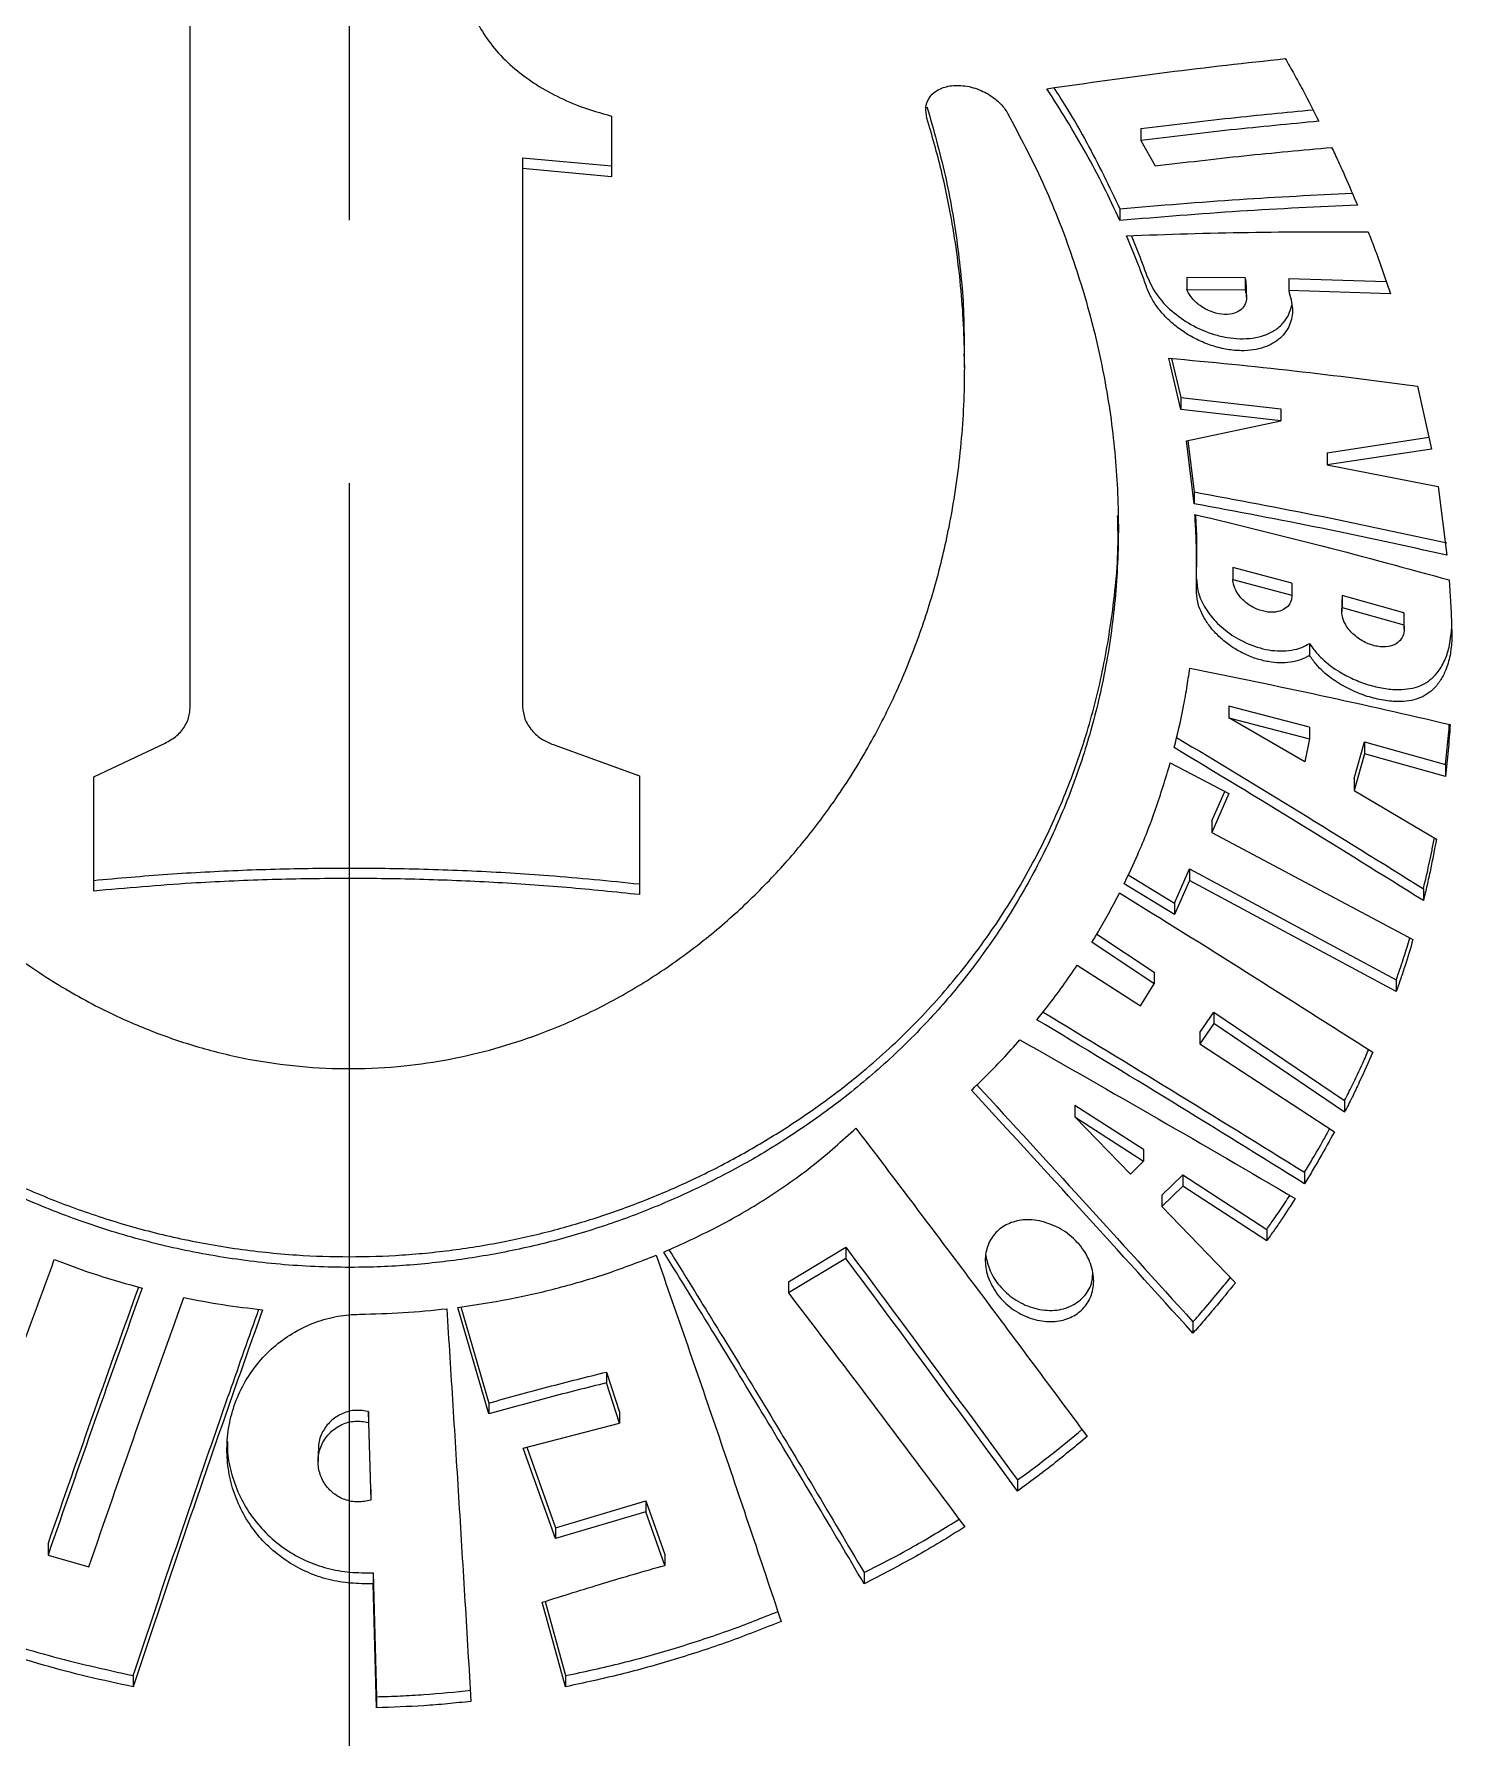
# Model space of a CAD drawing. Header units: millimetres. Extents: x 8 to 862, y 8 to 585.
# Drawn here: x 114.31 to 128.01, y 341.93 to 358.39 of the extents above; entities that cross this region are included whole.
import ezdxf

# ---------------------------------------------------------------- set-up
doc = ezdxf.new("R2010")
doc.units = ezdxf.units.MM
doc.linetypes.add('CENTERX2', pattern=[20.32, 12.7, -2.54, 2.54, -2.54])
doc.layers.add('CENTERLINE', color=4, linetype='CENTERX2')
doc.layers.add('OUTLINE', color=7, linetype='Continuous', lineweight=25)

msp = doc.modelspace()

# ---------------------------------------------------------------- linework, layer by layer
at = {"layer": 'CENTERLINE'}
msp.add_line((117.35918, 158.46862), (117.35918, 432.05254), dxfattribs=at)
at = {"layer": 'OUTLINE'}
for p, q in [((119.89132, 357.59342), (119.89132, 357.00713)), ((125.00394, 357.47272), (125.00394, 357.3587)), ((125.00394, 357.3587), (125.13972, 357.11244)), ((119.03197, 357.19097), (119.89132, 357.11251)), ((119.03197, 357.19097), (119.03197, 357.08695)), ((119.89132, 357.00713), (119.03197, 357.08695)), ((124.79914, 356.69896), (124.79914, 356.5853)), ((126.01004, 356.03129), (125.44616, 356.03435)), ((125.44616, 356.03435), (125.44616, 355.91971)), ((126.01004, 356.03129), (126.01004, 355.91565)), ((126.43067, 356.02493), (127.37358, 355.99706)), ((126.43067, 356.02493), (126.43067, 355.90849)), ((125.44616, 355.91971), (126.01004, 355.91565)), ((126.02368, 355.84297), (126.02368, 355.95926)), ((127.41518, 355.87738), (126.43067, 355.90849)), ((123.30131, 355.16435), (123.30131, 355.27583)), ((125.38847, 354.75954), (125.27277, 355.25598)), ((125.30002, 355.25321), (125.38847, 354.87374)), ((125.38847, 354.87374), (126.3535, 354.76566)), ((125.38847, 354.87374), (125.38847, 354.75954)), ((127.67527, 354.98464), (127.80994, 354.37667)), ((126.3535, 354.64981), (125.38847, 354.75954)), ((126.3535, 354.76566), (126.3535, 354.64981)), ((125.44304, 354.45781), (126.3535, 354.64981)), ((125.51693, 353.84948), (125.44304, 354.45781)), ((125.45656, 354.46066), (125.51693, 353.9635)), ((126.80286, 354.34034), (127.78454, 354.49134)), ((127.80994, 354.37667), (126.80286, 354.22387)), ((126.80286, 354.34034), (126.80286, 354.22387)), ((126.80286, 354.22387), (127.87357, 354.01649)), ((125.51693, 353.9635), (125.51693, 353.84948)), ((127.87357, 354.01649), (127.95918, 353.35249)), ((125.54198, 353.23833), (125.54198, 353.35182)), ((126.46256, 353.08175), (125.89215, 353.23301)), ((125.89215, 353.23301), (125.89215, 353.11876)), ((125.89215, 353.11876), (126.46256, 352.96665)), ((126.46256, 353.08175), (126.46256, 352.96665)), ((126.94264, 352.924), (126.94264, 352.80833)), ((126.94656, 352.9628), (126.94592, 352.92397)), ((127.54337, 352.79457), (126.94656, 352.9628)), ((126.94656, 352.9628), (126.94656, 352.84693)), ((126.94656, 352.84693), (127.54337, 352.67773)), ((127.54337, 352.79457), (127.54337, 352.67773)), ((127.54728, 352.6388), (127.54728, 352.75521)), ((126.63154, 352.49899), (126.63154, 352.38399)), ((126.63154, 351.69165), (125.85366, 351.89357)), ((125.85366, 351.89357), (125.85366, 351.78022)), ((126.58713, 351.35702), (125.85366, 351.78022)), ((125.85366, 351.78022), (126.63154, 351.57724)), ((126.63154, 351.57724), (126.58713, 351.35702)), ((126.63154, 351.69165), (126.63154, 351.57724)), ((114.88956, 351.2123), (115.5791, 351.53647)), ((119.32745, 351.52181), (120.15969, 351.21976)), ((127.06394, 351.19329), (127.16418, 351.54846)), ((127.16418, 351.43329), (127.06394, 351.07858)), ((127.16418, 351.54846), (127.94601, 351.331)), ((127.16418, 351.54846), (127.16418, 351.43329)), ((127.94601, 351.21468), (127.16418, 351.43329)), ((125.2866, 351.3451), (125.85366, 351.04874)), ((127.94601, 351.331), (127.94601, 351.21468)), ((114.88956, 350.10786), (114.88956, 351.2123)), ((120.15969, 351.21976), (120.15969, 350.073)), ((127.06394, 351.19329), (127.06394, 351.07858)), ((127.06394, 351.07858), (127.85763, 350.60966)), ((125.68979, 350.78621), (125.81355, 351.0697)), ((125.85366, 351.04874), (125.68979, 350.67383)), ((125.68979, 350.78621), (125.68979, 350.67383)), ((125.68979, 350.67383), (127.63095, 349.63894)), ((124.8819, 350.26424), (125.32841, 349.99105)), ((125.32841, 349.99105), (125.47346, 350.32113)), ((125.47346, 350.32113), (127.4702, 349.25071)), ((125.47346, 350.32113), (125.47346, 350.20934)), ((125.32841, 349.87965), (124.84188, 350.17773)), ((125.47346, 350.20934), (125.32841, 349.87965)), ((127.4702, 349.13705), (125.47346, 350.20934)), ((127.73165, 350.13014), (127.73165, 350.01529)), ((125.32841, 349.99105), (125.32841, 349.87965)), ((125.13266, 349.21263), (124.53059, 349.61285)), ((124.57796, 349.69171), (125.13266, 349.32339)), ((124.38845, 349.39112), (124.99946, 349.00021)), ((125.13266, 349.32339), (125.13266, 349.21263)), ((124.99946, 349.00021), (125.13266, 349.21263)), ((127.4702, 349.25071), (127.4702, 349.13705)), ((125.57106, 348.74245), (125.70769, 348.93852)), ((125.70769, 348.93852), (126.97129, 348.08343)), ((125.70769, 348.93852), (125.70769, 348.82735)), ((125.70769, 348.82735), (125.57106, 348.63156)), ((126.97129, 347.97139), (125.70769, 348.82735)), ((125.57106, 348.74245), (125.57106, 348.63156)), ((125.57106, 348.63156), (126.87257, 347.78247)), ((125.02941, 347.60943), (124.36652, 348.03464)), ((124.36652, 348.03464), (124.36652, 347.92531)), ((126.97129, 348.08343), (126.97129, 347.97139)), ((124.90287, 347.37336), (124.36652, 347.92531)), ((124.36652, 347.92531), (125.02941, 347.49971)), ((125.02941, 347.49971), (124.90287, 347.37336)), ((125.02941, 347.60943), (125.02941, 347.49971)), ((125.20689, 347.16898), (125.40724, 347.36562)), ((125.40724, 347.36562), (126.21836, 346.8389)), ((125.40724, 347.36562), (125.40724, 347.25568)), ((126.58368, 347.39144), (126.58368, 347.28034)), ((125.40724, 347.25568), (125.20689, 347.05932)), ((125.20689, 347.16898), (125.20689, 347.05932)), ((126.21836, 346.72851), (125.40724, 347.25568)), ((125.20689, 347.05932), (125.91563, 346.32423)), ((126.21836, 346.8389), (126.21836, 346.72851)), ((121.59907, 346.33261), (122.15432, 346.66657)), ((122.15432, 346.66657), (122.15432, 346.55923)), ((122.15432, 346.55923), (121.59907, 346.22624)), ((121.59907, 346.33261), (121.59907, 346.22624)), ((118.70589, 345.05711), (118.40623, 346.08623)), ((118.43505, 346.0909), (118.70589, 345.1616)), ((125.50586, 345.9456), (125.50586, 345.83625)), ((119.84328, 345.46131), (119.96906, 345.07365)), ((119.84328, 345.46131), (119.84328, 345.35648)), ((119.96906, 344.96846), (119.84328, 345.35648)), ((118.70589, 345.1616), (118.70589, 345.05711)), ((117.56635, 344.3295), (117.54482, 345.07914)), ((117.54482, 345.07914), (117.54482, 344.9748)), ((119.96906, 345.07365), (119.96906, 344.96846)), ((117.54482, 344.9748), (117.56635, 344.22442)), ((119.03745, 344.72693), (119.96906, 344.96846)), ((117.05678, 344.70168), (117.05678, 344.59702)), ((119.34836, 343.85191), (119.03745, 344.72693)), ((119.07161, 344.73579), (119.34836, 343.95771)), ((117.56635, 344.3295), (117.56635, 344.22442)), ((123.81125, 344.41849), (123.81125, 344.31033)), ((119.34836, 343.95771), (120.22351, 344.21666)), ((120.22351, 344.21666), (120.40493, 343.70029)), ((120.22351, 344.21666), (120.22351, 344.11068)), ((120.22351, 344.11068), (119.34836, 343.85191)), ((120.40493, 343.59381), (120.22351, 344.11068)), ((119.34836, 343.95771), (119.34836, 343.85191)), ((114.44892, 343.79965), (114.44892, 343.69332)), ((114.44892, 343.69332), (114.84327, 343.58104)), ((120.40493, 343.70029), (120.40493, 343.59381)), ((117.47791, 343.52287), (117.5892, 343.52233)), ((117.5892, 343.52233), (117.6225, 342.32452)), ((117.5892, 343.52233), (117.5892, 343.41638)), ((122.33042, 343.52322), (122.33042, 343.41532)), ((117.5892, 343.41638), (117.47791, 343.41692)), ((117.6225, 342.21713), (117.5892, 343.41638)), ((119.44761, 342.42121), (119.22169, 343.23735)), ((119.24883, 343.2458), (119.44761, 342.52851)), ((115.27075, 342.52851), (115.27075, 342.42121)), ((119.44761, 342.52851), (119.44761, 342.42121)), ((117.6225, 342.32452), (117.6225, 342.21713))]:
    msp.add_line(p, q, dxfattribs=at)
for points, knots in [([(118.53309, 358.65421), (118.55779, 358.58871), (118.60719, 358.45773), (118.73571, 358.2682), (118.90283, 358.09063), (119.10413, 357.93159), (119.33256, 357.79659), (119.59443, 357.67724), (119.78671, 357.62296), (119.89132, 357.59342)], [0, 0, 0, 0, 0.14140031, 0.282762, 0.42447746, 0.56615481, 0.70201339, 0.83786895, 1, 1, 1, 1]), ([(115.82005, 351.87331), (115.82005, 352.27966), (115.82005, 353.09256), (115.82005, 354.26832), (115.82005, 355.41657), (115.82005, 356.53008), (115.82005, 357.61128), (115.82005, 358.29309), (115.82005, 358.6339)], [0, 0, 0, 0, 0.16504712, 0.33017972, 0.49522562, 0.6634546, 0.83177247, 1, 1, 1, 1]), ([(123.71643, 357.62114), (123.83321, 357.39987), (124.06715, 356.95659), (124.33597, 356.27151), (124.54601, 355.57977), (124.69355, 354.87626), (124.77715, 354.16621), (124.79483, 353.45249), (124.7461, 352.74894), (124.63619, 352.09025), (124.4741, 351.47664), (124.26922, 350.90659), (124.01358, 350.35319), (123.70736, 349.82072), (123.35964, 349.32554), (122.9742, 348.87031), (122.55571, 348.45478), (122.09339, 348.06752), (121.62062, 347.73452), (121.14618, 347.45099), (120.67968, 347.21221), (120.18841, 347.00061), (119.67401, 346.81941), (119.13787, 346.67338), (118.58409, 346.56433), (118.01927, 346.49424), (117.41381, 346.46377), (116.77201, 346.48557), (116.10285, 346.56608), (115.45287, 346.7011), (114.83037, 346.88786), (114.2397, 347.11818), (113.66269, 347.39777), (113.10847, 347.72442), (112.58331, 348.09694), (112.08769, 348.51891), (111.62859, 348.99404), (111.21227, 349.52049), (110.85461, 350.07606), (110.55449, 350.65797), (110.3126, 351.26339), (110.1283, 351.89018), (110.00241, 352.53252), (109.93675, 353.16916), (109.92655, 353.7977), (109.9663, 354.41545), (110.05582, 355.03749), (110.19543, 355.65945), (110.38532, 356.27784), (110.62763, 356.88918), (110.91737, 357.49091), (111.15464, 357.87754), (111.27318, 358.0707)], [0, 0, 0, 0, 0.02287789, 0.04583246, 0.06879484, 0.09168378, 0.11552179, 0.13943276, 0.16334555, 0.1871862, 0.20786477, 0.22862442, 0.24940268, 0.27014523, 0.29080937, 0.30980462, 0.32886019, 0.34790179, 0.36687803, 0.38215959, 0.39749199, 0.41281589, 0.42808579, 0.44345114, 0.45888541, 0.47431472, 0.48967317, 0.50788006, 0.52614893, 0.54436077, 0.56229804, 0.58028672, 0.59823412, 0.61805469, 0.63792681, 0.65776359, 0.67982781, 0.7019709, 0.72412801, 0.7462113, 0.76856794, 0.79098581, 0.81340663, 0.83576731, 0.85628154, 0.87686893, 0.89747706, 0.91805641, 0.93856379, 0.95903499, 0.97953324, 1, 1, 1, 1]), ([(111.92531, 357.99743), (111.85149, 357.78302), (111.70361, 357.35348), (111.55391, 356.69817), (111.45498, 356.03948), (111.41116, 355.38135), (111.42009, 354.72571), (111.48236, 354.07441), (111.5993, 353.42884), (111.77225, 352.79452), (112.00251, 352.17648), (112.26942, 351.62486), (112.55957, 351.13892), (112.86134, 350.71419), (113.20359, 350.30738), (113.58714, 349.92167), (114.01424, 349.56052), (114.48524, 349.23139), (114.96435, 348.96197), (115.43992, 348.75182), (115.8997, 348.59455), (116.38046, 348.47703), (116.87771, 348.40663), (117.3833, 348.38402), (117.8712, 348.40937), (118.33355, 348.47848), (118.76699, 348.58106), (119.2267, 348.73051), (119.70182, 348.93601), (120.18045, 349.20034), (120.62832, 349.50396), (121.04222, 349.84117), (121.42173, 350.20766), (121.76153, 350.5943), (122.08063, 351.02047), (122.37396, 351.4891), (122.63598, 352.00194), (122.853, 352.53087), (123.02631, 353.07202), (123.17008, 353.67568), (123.27068, 354.34386), (123.31212, 355.07653), (123.28665, 355.81501), (123.20209, 356.47924), (123.08375, 357.06627), (122.98619, 357.4044), (122.93741, 357.57347)], [0, 0, 0, 0, 0.027574166, 0.055239586, 0.08294522, 0.110628141, 0.138217337, 0.166078174, 0.194044154, 0.222029629, 0.249964518, 0.277799085, 0.299124413, 0.320504484, 0.341864601, 0.363162812, 0.384316894, 0.405515463, 0.42663873, 0.44323561, 0.459874706, 0.476455297, 0.493143526, 0.509896385, 0.526581221, 0.54152704, 0.556519541, 0.57147477, 0.590945968, 0.610490129, 0.629988684, 0.65044093, 0.670964132, 0.691512096, 0.711998029, 0.736038745, 0.760153773, 0.784309989, 0.808455045, 0.83252112, 0.863575052, 0.894711541, 0.925847357, 0.956900708, 0.978450639, 1, 1, 1, 1]), ([(124.09641, 357.85809), (124.48458, 357.91355), (125.26128, 358.02452), (126.01917, 358.10761), (126.39829, 358.14917)], [0, 0, 0, 0, 0.49976782, 1, 1, 1, 1]), ([(126.39829, 358.14917), (126.42673, 358.09891), (126.48362, 357.99839), (126.59336, 357.79696), (126.6711, 357.64488), (126.7228, 357.54375)], [0, 0, 0, 0, 0.25094687, 0.50189024, 1, 1, 1, 1]), ([(122.93741, 357.57347), (122.93072, 357.60868), (122.91735, 357.67902), (122.95231, 357.77086), (123.02494, 357.84366), (123.13849, 357.88865), (123.28332, 357.89493), (123.43995, 357.85655), (123.58054, 357.77905), (123.67132, 357.69328), (123.70542, 357.63875), (123.71643, 357.62114)], [0, 0, 0, 0, 0.10626737, 0.21227418, 0.32512659, 0.44837211, 0.57911945, 0.71051041, 0.83441548, 0.9465237, 1, 1, 1, 1]), ([(124.79914, 356.5853), (124.74812, 356.69493), (124.64609, 356.91417), (124.4215, 357.34233), (124.22582, 357.65278), (124.09641, 357.85809)], [0, 0, 0, 0, 0.2530046, 0.50601258, 1, 1, 1, 1]), ([(124.1621, 357.86712), (124.20724, 357.79696), (124.31969, 357.62223), (124.54248, 357.23512), (124.69698, 356.91238), (124.79914, 356.69896)], [0, 0, 0, 0, 0.18514877, 0.46115334, 1, 1, 1, 1]), ([(122.93741, 357.68455), (122.99987, 357.46391), (123.12502, 357.0219), (123.23722, 356.35167), (123.29733, 355.76812), (123.29549, 355.4105), (123.2948, 355.2758)], [0, 0, 0, 0, 0.276618661, 0.554157704, 0.832074309, 1, 1, 1, 1]), ([(125.00394, 357.47272), (125.29318, 357.50815), (125.85224, 357.57664), (126.40046, 357.62956), (126.66505, 357.6551)], [0, 0, 0, 0, 0.51735731, 1, 1, 1, 1]), ([(126.7228, 357.54375), (126.43925, 357.51699), (125.872, 357.46346), (125.29335, 357.39362), (125.00394, 357.3587)], [0, 0, 0, 0, 0.49985655, 1, 1, 1, 1]), ([(125.13972, 357.11244), (125.42684, 357.14637), (126.00123, 357.21426), (126.5642, 357.26593), (126.84576, 357.29177)], [0, 0, 0, 0, 0.49985879, 1, 1, 1, 1]), ([(126.84576, 357.29177), (126.86761, 357.24527), (126.91131, 357.15229), (126.99545, 356.96642), (127.05483, 356.82664), (127.09432, 356.73367)], [0, 0, 0, 0, 0.25087294, 0.50174002, 1, 1, 1, 1]), ([(119.03197, 357.08695), (119.03197, 356.68454), (119.03197, 355.87973), (119.03197, 354.60189), (119.03197, 353.27715), (119.03197, 352.35238), (119.03197, 351.89)], [0, 0, 0, 0, 0.24867787, 0.4973519, 0.7486756, 1, 1, 1, 1]), ([(124.79914, 356.69896), (125.18667, 356.73147), (125.94521, 356.79509), (126.68354, 356.83123), (127.04466, 356.8489)], [0, 0, 0, 0, 0.5108947, 1, 1, 1, 1]), ([(127.09432, 356.73367), (126.71723, 356.71605), (125.96265, 356.68079), (125.18712, 356.61714), (124.79914, 356.5853)], [0, 0, 0, 0, 0.49973209, 1, 1, 1, 1]), ([(124.86374, 356.43831), (125.25824, 356.45145), (126.04768, 356.47773), (126.81498, 356.47582), (127.19885, 356.47487)], [0, 0, 0, 0, 0.49971933, 1, 1, 1, 1]), ([(125.0623, 355.93254), (125.04692, 355.97498), (125.01615, 356.05988), (124.95144, 356.22871), (124.89878, 356.35458), (124.86374, 356.43831)], [0, 0, 0, 0, 0.250837435, 0.501664338, 1, 1, 1, 1]), ([(124.91095, 356.43961), (124.9129, 356.43498), (124.93255, 356.38825), (124.98467, 356.25742), (125.03129, 356.13077), (125.0623, 356.04653)], [0, 0, 0, 0, 0.03548153, 0.35841305, 1, 1, 1, 1]), ([(127.19885, 356.47487), (127.21814, 356.42499), (127.25671, 356.32523), (127.33027, 356.12611), (127.38126, 355.97674), (127.41518, 355.87738)], [0, 0, 0, 0, 0.25083593, 0.50167316, 1, 1, 1, 1]), ([(125.0623, 356.04653), (125.08991, 355.98669), (125.14509, 355.86709), (125.29918, 355.70414), (125.49097, 355.56906), (125.67755, 355.48984), (125.83607, 355.45249), (125.96204, 355.43977), (126.08434, 355.44632), (126.19955, 355.47367), (126.30017, 355.52245), (126.3795, 355.59048), (126.4356, 355.6723), (126.45181, 355.73655), (126.45963, 355.76756)], [0, 0, 0, 0, 0.10397102, 0.20778631, 0.31587875, 0.436061, 0.50365902, 0.57127045, 0.64487535, 0.71846685, 0.79303277, 0.86754374, 0.9360692, 1, 1, 1, 1]), ([(126.02128, 355.9591), (126.0211, 355.97673), (126.02085, 356.00022), (126.0122, 356.02509), (126.01004, 356.03129)], [0, 0, 0, 0, 0.75046938, 1, 1, 1, 1]), ([(126.43067, 355.90849), (126.44735, 355.84857), (126.48068, 355.72887), (126.44705, 355.56908), (126.35472, 355.43845), (126.22471, 355.36425), (126.09035, 355.33202), (125.97044, 355.32409), (125.83955, 355.33619), (125.70094, 355.36942), (125.56191, 355.42396), (125.43111, 355.49616), (125.31341, 355.58354), (125.21646, 355.67714), (125.14012, 355.77549), (125.09053, 355.86042), (125.06992, 355.91306), (125.0623, 355.93254)], [0, 0, 0, 0, 0.08962523, 0.17908097, 0.27296423, 0.37848198, 0.43803518, 0.49759829, 0.56194763, 0.6262798, 0.69035203, 0.75437422, 0.81241393, 0.87040302, 0.92050217, 0.97058408, 1, 1, 1, 1]), ([(126.01004, 355.91565), (126.01652, 355.89078), (126.02948, 355.84109), (126.01386, 355.77516), (125.97375, 355.72157), (125.90579, 355.68498), (125.81157, 355.67305), (125.6997, 355.69356), (125.58863, 355.74753), (125.50046, 355.82432), (125.46016, 355.88598), (125.44752, 355.91643), (125.44616, 355.91971)], [0, 0, 0, 0, 0.09199202, 0.18379948, 0.28036088, 0.38866244, 0.5100385, 0.64050764, 0.76985384, 0.88678612, 0.98783003, 1, 1, 1, 1]), ([(125.27277, 355.25598), (125.67879, 355.21711), (126.49132, 355.13934), (127.28047, 355.03622), (127.67527, 354.98464)], [0, 0, 0, 0, 0.49971023, 1, 1, 1, 1]), ([(125.51693, 353.9635), (125.92913, 353.8867), (126.75394, 353.73303), (127.5573, 353.55815), (127.95918, 353.47067)], [0, 0, 0, 0, 0.49975184, 1, 1, 1, 1]), ([(109.94097, 353.42027), (109.9546, 353.20413), (109.98392, 352.73925), (110.11627, 352.04323), (110.30156, 351.40798), (110.51691, 350.86284), (110.7393, 350.40222), (111.01091, 349.93318), (111.33879, 349.46077), (111.7338, 348.98716), (112.18245, 348.54067), (112.64664, 348.15831), (113.10992, 347.8346), (113.56415, 347.55997), (114.05199, 347.30945), (114.56781, 347.08914), (115.104, 346.90478), (115.66312, 346.75649), (116.24629, 346.64844), (116.81638, 346.58775), (117.35891, 346.56991), (117.87459, 346.58684), (118.39163, 346.63903), (118.89411, 346.72412), (119.37368, 346.83778), (119.83249, 346.97653), (120.27913, 347.14214), (120.72, 347.33665), (121.14826, 347.55804), (121.56408, 347.80691), (121.95722, 348.07607), (122.38044, 348.40647), (122.81659, 348.80912), (123.25219, 349.29646), (123.63603, 349.81856), (123.96573, 350.3698), (124.23882, 350.94113), (124.45788, 351.53336), (124.62427, 352.14612), (124.73648, 352.80781), (124.79022, 353.33767), (124.78053, 353.65955), (124.77833, 353.7323)], [0, 0, 0, 0, 0.031158, 0.06701466, 0.10287021, 0.12748588, 0.15212226, 0.17673499, 0.20510892, 0.23348031, 0.26259593, 0.29170693, 0.31399698, 0.33628479, 0.35916964, 0.38205178, 0.40437922, 0.42670437, 0.44988702, 0.47306811, 0.49255181, 0.51203547, 0.53213833, 0.55224199, 0.57096394, 0.5896869, 0.60887309, 0.62806061, 0.64841549, 0.66877205, 0.68955674, 0.71034359, 0.74018776, 0.77003634, 0.80073694, 0.83144063, 0.8618162, 0.89219334, 0.92321432, 0.95423601, 0.98965571, 1, 1, 1, 1]), ([(127.95918, 353.35249), (127.55776, 353.44061), (126.75452, 353.61694), (125.92959, 353.77194), (125.51693, 353.84948)], [0, 0, 0, 0, 0.49975239, 1, 1, 1, 1]), ([(125.52466, 353.74604), (125.9389, 353.64549), (126.76778, 353.4443), (127.57571, 353.22356), (127.97987, 353.11313)], [0, 0, 0, 0, 0.49976075, 1, 1, 1, 1]), ([(125.5388, 353.02174), (125.54067, 353.14167), (125.54348, 353.32167), (125.53571, 353.56366), (125.52834, 353.68524), (125.52466, 353.74604)], [0, 0, 0, 0, 0.49956951, 0.74973019, 1, 1, 1, 1]), ([(125.5297, 353.74479), (125.53428, 353.66192), (125.54153, 353.53043), (125.5416, 353.40003), (125.54163, 353.35182)], [0, 0, 0, 0, 0.63022913, 1, 1, 1, 1]), ([(125.54066, 353.12305), (125.54449, 353.07502), (125.55247, 352.97488), (125.63369, 352.81663), (125.75984, 352.66836), (125.92899, 352.54232), (126.13289, 352.45179), (126.31636, 352.42132), (126.45881, 352.43186), (126.55505, 352.45635), (126.60763, 352.48567), (126.63154, 352.49899)], [0, 0, 0, 0, 0.10701927, 0.22310592, 0.34065527, 0.46760734, 0.60872642, 0.7647826, 0.8478213, 0.93083457, 1, 1, 1, 1]), ([(126.46256, 352.96665), (126.45966, 352.94288), (126.45385, 352.89541), (126.41042, 352.84229), (126.34488, 352.80697), (126.25533, 352.7959), (126.14967, 352.81585), (126.04389, 352.86866), (125.95837, 352.94571), (125.90661, 353.03006), (125.89268, 353.08806), (125.89221, 353.11531), (125.89215, 353.11876)], [0, 0, 0, 0, 0.09670092, 0.19310292, 0.29718518, 0.41387813, 0.54066878, 0.66938397, 0.7890453, 0.89369689, 0.98650875, 1, 1, 1, 1]), ([(127.97987, 353.11313), (127.98325, 353.06539), (127.99171, 352.946), (128.0015, 352.7556), (128.00524, 352.61346), (128.00711, 352.54238)], [0, 0, 0, 0, 0.24991534, 0.62490021, 1, 1, 1, 1]), ([(126.63154, 352.38399), (126.60392, 352.36899), (126.54867, 352.33898), (126.45049, 352.31607), (126.34487, 352.30969), (126.23162, 352.32092), (126.11351, 352.3507), (125.99469, 352.3989), (125.88106, 352.46452), (125.77976, 352.54265), (125.69354, 352.63099), (125.60771, 352.74803), (125.54618, 352.88519), (125.54096, 352.98181), (125.5388, 353.02174)], [0, 0, 0, 0, 0.078528852, 0.157093084, 0.235442934, 0.313796675, 0.396278413, 0.478730604, 0.559251794, 0.639710532, 0.712262934, 0.784760759, 0.911046659, 1, 1, 1, 1]), ([(127.54337, 352.67773), (127.54556, 352.65224), (127.54993, 352.60131), (127.52105, 352.53857), (127.46845, 352.49113), (127.38879, 352.46435), (127.28527, 352.4663), (127.16934, 352.50377), (127.06205, 352.57449), (126.98465, 352.66378), (126.94568, 352.75213), (126.94034, 352.81219), (126.94545, 352.84073), (126.94656, 352.84693)], [0, 0, 0, 0, 0.08308971, 0.16597581, 0.25407962, 0.35388289, 0.46601938, 0.58589441, 0.70321646, 0.80763321, 0.89701356, 0.97760975, 1, 1, 1, 1]), ([(127.5451, 352.75545), (127.54588, 352.759), (127.54848, 352.77093), (127.54547, 352.78482), (127.54337, 352.79457)], [0, 0, 0, 0, 0.29805496, 1, 1, 1, 1]), ([(126.63154, 352.49899), (126.65206, 352.46971), (126.69314, 352.4111), (126.79701, 352.30824), (126.9318, 352.21356), (127.09038, 352.13659), (127.23728, 352.08685), (127.38353, 352.05757), (127.51513, 352.05124), (127.62824, 352.06545), (127.72172, 352.09666), (127.80066, 352.14737), (127.8756, 352.22286), (127.93796, 352.32772), (127.98811, 352.46948), (127.99849, 352.57883), (128.00417, 352.63869)], [0, 0, 0, 0, 0.04863286, 0.09733942, 0.19334161, 0.26683266, 0.34039577, 0.41534286, 0.49023348, 0.54874205, 0.60717815, 0.66565019, 0.72418986, 0.81001189, 0.89599099, 1, 1, 1, 1]), ([(128.00711, 352.54238), (128.00272, 352.48872), (127.99394, 352.38144), (127.95285, 352.24681), (127.89627, 352.13642), (127.83042, 352.05594), (127.75207, 351.99683), (127.6653, 351.95836), (127.5665, 351.93935), (127.44727, 351.93615), (127.30779, 351.95384), (127.15047, 351.99766), (126.99306, 352.06516), (126.83589, 352.16167), (126.71007, 352.27188), (126.65194, 352.35486), (126.63154, 352.38399)], [0, 0, 0, 0, 0.09171469, 0.18337025, 0.25284736, 0.32222367, 0.37923986, 0.43620054, 0.49308883, 0.5500431, 0.62826818, 0.7065207, 0.78538227, 0.86406035, 0.9522775, 1, 1, 1, 1]), ([(125.32601, 351.49287), (125.35605, 351.61924), (125.40113, 351.8089), (125.44733, 352.06567), (125.46625, 352.19522), (125.47571, 352.26001)], [0, 0, 0, 0, 0.49948737, 0.74968222, 1, 1, 1, 1]), ([(125.47571, 352.26001), (125.8996, 352.17436), (126.74775, 352.00298), (127.57582, 351.81168), (127.99004, 351.71598)], [0, 0, 0, 0, 0.4997804, 1, 1, 1, 1]), ([(115.5791, 351.53647), (115.61878, 351.55868), (115.69816, 351.60311), (115.78044, 351.7061), (115.81641, 351.80051), (115.81921, 351.85653), (115.82005, 351.87331)], [0, 0, 0, 0, 0.29259503, 0.58527652, 0.87573953, 1, 1, 1, 1]), ([(119.03197, 351.89), (119.03649, 351.84948), (119.04552, 351.76844), (119.11609, 351.65657), (119.21315, 351.57006), (119.29178, 351.53687), (119.32745, 351.52181)], [0, 0, 0, 0, 0.26047185, 0.52089616, 0.78266069, 1, 1, 1, 1]), ([(125.34824, 351.59179), (125.74423, 351.35267), (126.5438, 350.86985), (127.33321, 350.37826), (127.73165, 350.13014)], [0, 0, 0, 0, 0.49525882, 1, 1, 1, 1]), ([(127.94601, 351.331), (127.95481, 351.4143), (127.968, 351.53926), (127.97881, 351.66847), (127.98192, 351.71411), (127.98217, 351.71776)], [0, 0, 0, 0, 0.64782046, 0.97186004, 1, 1, 1, 1]), ([(127.99004, 351.71598), (127.98422, 351.63211), (127.9755, 351.50629), (127.95972, 351.33944), (127.95058, 351.25627), (127.94601, 351.21468)], [0, 0, 0, 0, 0.4998913, 0.74993202, 1, 1, 1, 1]), ([(127.73165, 350.01529), (127.33335, 350.26372), (126.5366, 350.76065), (125.72959, 351.24877), (125.32601, 351.49287)], [0, 0, 0, 0, 0.49991431, 1, 1, 1, 1]), ([(124.84188, 350.17773), (124.88649, 350.27199), (124.99818, 350.50806), (125.15145, 350.89598), (125.24151, 351.19524), (125.2866, 351.3451)], [0, 0, 0, 0, 0.24918765, 0.624040661, 1, 1, 1, 1]), ([(127.73165, 350.13014), (127.74346, 350.17939), (127.77298, 350.30255), (127.80873, 350.46622), (127.83027, 350.5812), (127.83779, 350.62138)], [0, 0, 0, 0, 0.30244488, 0.75626555, 1, 1, 1, 1]), ([(127.85763, 350.60966), (127.83889, 350.51008), (127.81079, 350.36067), (127.76716, 350.16295), (127.74349, 350.06451), (127.73165, 350.01529)], [0, 0, 0, 0, 0.49983897, 0.74990055, 1, 1, 1, 1]), ([(114.88956, 350.2109), (115.12771, 350.23203), (115.60419, 350.27432), (116.32623, 350.31242), (117.05796, 350.33188), (117.79798, 350.32991), (118.54339, 350.30607), (119.33327, 350.25956), (119.86854, 350.20581), (120.15969, 350.17657)], [0, 0, 0, 0, 0.13667401, 0.27345174, 0.41012274, 0.55078689, 0.69156769, 0.83223382, 1, 1, 1, 1]), ([(120.15969, 350.073), (119.92629, 350.09723), (119.45932, 350.1457), (118.75027, 350.19369), (118.03064, 350.22348), (117.30165, 350.23233), (116.56613, 350.21967), (115.75932, 350.18419), (115.20362, 350.13542), (114.88956, 350.10786)], [0, 0, 0, 0, 0.13465572, 0.26941245, 0.40406417, 0.54263773, 0.68132602, 0.81990028, 1, 1, 1, 1]), ([(124.53059, 349.61285), (124.55427, 349.65194), (124.61349, 349.74969), (124.70347, 349.90822), (124.76632, 350.02903), (124.79776, 350.08945)], [0, 0, 0, 0, 0.249838277, 0.624807675, 1, 1, 1, 1]), ([(124.79776, 350.08945), (125.20733, 349.83519), (126.02661, 349.32661), (126.83732, 348.8103), (127.24274, 348.55212)], [0, 0, 0, 0, 0.49992977, 1, 1, 1, 1]), ([(127.4702, 349.25071), (127.48458, 349.29232), (127.52053, 349.39636), (127.56447, 349.53099), (127.59229, 349.62445), (127.60131, 349.65475)], [0, 0, 0, 0, 0.31053659, 0.77645911, 1, 1, 1, 1]), ([(127.63095, 349.63894), (127.60586, 349.55487), (127.56823, 349.42874), (127.51341, 349.26176), (127.4846, 349.17862), (127.4702, 349.13705)], [0, 0, 0, 0, 0.49988118, 0.74992668, 1, 1, 1, 1]), ([(123.99953, 348.86468), (124.03387, 348.90751), (124.11977, 349.01465), (124.25069, 349.18959), (124.34252, 349.32392), (124.38845, 349.39112)], [0, 0, 0, 0, 0.249756174, 0.624714018, 1, 1, 1, 1]), ([(124.05816, 348.93847), (124.47129, 348.68855), (125.31725, 348.17679), (126.15504, 347.65726), (126.58368, 347.39144)], [0, 0, 0, 0, 0.48836516, 1, 1, 1, 1]), ([(126.58368, 347.28034), (126.15513, 347.54634), (125.29792, 348.07842), (124.43236, 348.60257), (123.99953, 348.86468)], [0, 0, 0, 0, 0.499942909, 1, 1, 1, 1]), ([(123.36697, 348.18377), (123.40793, 348.22306), (123.51038, 348.32136), (123.66787, 348.48295), (123.77965, 348.60794), (123.83557, 348.67047)], [0, 0, 0, 0, 0.24972835, 0.62467833, 1, 1, 1, 1]), ([(123.83557, 348.67047), (124.28077, 348.41704), (125.17128, 347.9101), (126.05282, 347.39456), (126.49364, 347.13675)], [0, 0, 0, 0, 0.49993084, 1, 1, 1, 1]), ([(126.97129, 348.08343), (126.99535, 348.13145), (127.05551, 348.25151), (127.13347, 348.41585), (127.18464, 348.53295), (127.20381, 348.5768)], [0, 0, 0, 0, 0.29420212, 0.73567933, 1, 1, 1, 1]), ([(127.24274, 348.55212), (127.19999, 348.45464), (127.13586, 348.3084), (127.04358, 348.11533), (126.99539, 348.01937), (126.97129, 347.97139)], [0, 0, 0, 0, 0.49981271, 0.74988168, 1, 1, 1, 1]), ([(125.50586, 345.83625), (125.15065, 346.22898), (124.44017, 347.01451), (123.72472, 347.79399), (123.36697, 348.18377)], [0, 0, 0, 0, 0.49995763, 1, 1, 1, 1]), ([(123.41968, 348.23479), (123.75978, 347.86438), (124.45764, 347.10433), (125.1506, 346.33831), (125.50586, 345.9456)], [0, 0, 0, 0, 0.48734352, 1, 1, 1, 1]), ([(120.3947, 346.61963), (120.56724, 346.69749), (120.91233, 346.85319), (121.39465, 347.13672), (121.8492, 347.45294), (122.11763, 347.6952), (122.25185, 347.81633)], [0, 0, 0, 0, 0.24518417, 0.49037158, 0.7451811, 1, 1, 1, 1]), ([(122.25185, 347.81633), (122.62556, 347.32256), (123.37312, 346.33483), (124.11368, 345.33743), (124.48404, 344.83863)], [0, 0, 0, 0, 0.499901, 1, 1, 1, 1]), ([(126.58368, 347.39144), (126.6089, 347.43294), (126.67197, 347.53672), (126.75352, 347.67682), (126.80771, 347.77608), (126.82731, 347.812)], [0, 0, 0, 0, 0.29839411, 0.7461353, 1, 1, 1, 1]), ([(126.87257, 347.78247), (126.82643, 347.69816), (126.75719, 347.57168), (126.65946, 347.40475), (126.60894, 347.32181), (126.58368, 347.28034)], [0, 0, 0, 0, 0.49983905, 0.74989873, 1, 1, 1, 1]), ([(126.21836, 346.8389), (126.24211, 346.87266), (126.30148, 346.95705), (126.37597, 347.06644), (126.42529, 347.14258), (126.44126, 347.16724)], [0, 0, 0, 0, 0.31064967, 0.77674383, 1, 1, 1, 1]), ([(126.49364, 347.13675), (126.44917, 347.06821), (126.38246, 346.9654), (126.28968, 346.82968), (126.24214, 346.76223), (126.21836, 346.72851)], [0, 0, 0, 0, 0.49987975, 0.74992513, 1, 1, 1, 1]), ([(124.02392, 346.92148), (124.08712, 346.90298), (124.21354, 346.866), (124.37828, 346.73934), (124.49703, 346.5788), (124.55331, 346.40342), (124.54554, 346.2405), (124.48302, 346.10561), (124.37613, 346.00674), (124.23338, 345.95007), (124.06444, 345.94284), (123.88408, 345.99149), (123.71402, 346.09687), (123.58017, 346.24879), (123.50415, 346.42453), (123.49376, 346.59593), (123.54194, 346.74142), (123.6366, 346.85098), (123.7682, 346.91892), (123.90382, 346.93881), (123.99127, 346.92619), (124.02392, 346.92148)], [0, 0, 0, 0, 0.05979784, 0.11960765, 0.17861702, 0.23415716, 0.28565486, 0.33454715, 0.38302828, 0.43306958, 0.48601169, 0.54229389, 0.60115139, 0.66053077, 0.71774303, 0.77098842, 0.82058471, 0.86857366, 0.91743756, 0.96918004, 1, 1, 1, 1]), ([(120.4448, 346.6433), (120.59126, 346.4074), (120.90091, 345.90865), (121.36949, 345.13746), (121.85191, 344.33357), (122.17091, 343.79334), (122.33042, 343.52322)], [0, 0, 0, 0, 0.22999517, 0.48626308, 0.74312877, 1, 1, 1, 1]), ([(122.15432, 346.66657), (122.43146, 346.29325), (122.98581, 345.54651), (123.53608, 344.79453), (123.81125, 344.41849)], [0, 0, 0, 0, 0.4999337, 1, 1, 1, 1]), ([(113.59576, 344.01762), (113.74677, 344.44239), (114.04898, 345.29252), (114.35597, 346.12902), (114.50957, 346.54755)], [0, 0, 0, 0, 0.49966386, 1, 1, 1, 1]), ([(114.50957, 346.54755), (114.64719, 346.49598), (114.92321, 346.39254), (115.21278, 346.31275), (115.35797, 346.27274)], [0, 0, 0, 0, 0.49861386, 1, 1, 1, 1]), ([(118.40623, 346.08623), (118.57059, 346.1106), (118.89931, 346.15935), (119.3845, 346.27184), (119.86229, 346.41117), (120.16842, 346.5298), (120.32149, 346.58912)], [0, 0, 0, 0, 0.2465966, 0.49319402, 0.74659666, 1, 1, 1, 1]), ([(120.32149, 346.58912), (120.42323, 346.29837), (120.62671, 345.71687), (120.9295, 344.83481), (121.2306, 343.94679), (121.42959, 343.34998), (121.52908, 343.05158)], [0, 0, 0, 0, 0.24968212, 0.49936687, 0.74968151, 1, 1, 1, 1]), ([(122.33042, 343.41532), (122.17126, 343.68509), (121.85294, 344.22461), (121.37092, 345.02875), (120.88539, 345.82854), (120.55826, 346.35594), (120.3947, 346.61963)], [0, 0, 0, 0, 0.24975052, 0.49949503, 0.74975079, 1, 1, 1, 1]), ([(123.81125, 344.31033), (123.53612, 344.6864), (122.98581, 345.4386), (122.4315, 346.18566), (122.15432, 346.55923)], [0, 0, 0, 0, 0.49995306, 1, 1, 1, 1]), ([(123.50451, 346.59006), (123.51571, 346.53904), (123.53888, 346.43351), (123.63701, 346.28472), (123.77767, 346.15822), (123.95498, 346.07306), (124.14543, 346.04605), (124.3214, 346.08356), (124.45344, 346.17814), (124.5295, 346.29418), (124.53684, 346.37899), (124.53965, 346.41154)], [0, 0, 0, 0, 0.10297712, 0.21299179, 0.33068996, 0.45504493, 0.58201169, 0.70602431, 0.82289721, 0.93203762, 1, 1, 1, 1]), ([(125.50586, 345.9456), (125.54129, 345.9857), (125.6299, 346.08596), (125.7509, 346.22868), (125.83387, 346.3324), (125.86737, 346.37428)], [0, 0, 0, 0, 0.28433551, 0.71103441, 1, 1, 1, 1]), ([(125.91563, 346.32423), (125.8496, 346.24194), (125.75052, 346.11847), (125.61231, 345.9565), (125.54134, 345.87634), (125.50586, 345.83625)], [0, 0, 0, 0, 0.49978347, 0.74986452, 1, 1, 1, 1]), ([(114.44892, 343.79965), (114.59898, 344.23265), (114.88833, 345.0675), (115.18269, 345.88772), (115.32438, 346.28253)], [0, 0, 0, 0, 0.51864831, 1, 1, 1, 1]), ([(115.35797, 346.27274), (115.20528, 345.84699), (114.89963, 344.99477), (114.59924, 344.12738), (114.44892, 343.69332)], [0, 0, 0, 0, 0.499573179, 1, 1, 1, 1]), ([(114.84327, 343.58104), (114.99448, 344.01778), (115.29718, 344.89202), (115.60538, 345.75027), (115.75961, 346.17978)], [0, 0, 0, 0, 0.49955562, 1, 1, 1, 1]), ([(115.75961, 346.17978), (115.88497, 346.15582), (116.13617, 346.1078), (116.39222, 346.07787), (116.5205, 346.06287)], [0, 0, 0, 0, 0.499012228, 1, 1, 1, 1]), ([(121.59907, 346.22624), (121.88451, 345.85144), (122.45556, 345.10162), (123.02031, 344.34396), (123.30277, 343.96501)], [0, 0, 0, 0, 0.499847218, 1, 1, 1, 1]), ([(115.27075, 342.52851), (115.37306, 342.83524), (115.57769, 343.44869), (115.88884, 344.3618), (116.19123, 345.23622), (116.39134, 345.80131), (116.48556, 346.06738)], [0, 0, 0, 0, 0.25662134, 0.51323757, 0.77080592, 1, 1, 1, 1]), ([(116.5205, 346.06287), (116.41498, 345.76471), (116.20395, 345.1684), (115.89035, 344.26101), (115.57881, 343.3458), (115.37344, 342.72941), (115.27075, 342.42121)], [0, 0, 0, 0, 0.24951068, 0.49902403, 0.7495092, 1, 1, 1, 1]), ([(117.47791, 343.41692), (117.40631, 343.42062), (117.26309, 343.428), (117.05445, 343.4825), (116.85821, 343.56786), (116.67831, 343.68379), (116.52044, 343.82754), (116.3867, 343.99604), (116.28292, 344.18542), (116.21062, 344.39223), (116.17477, 344.61002), (116.17588, 344.83419), (116.21646, 345.05666), (116.29487, 345.27127), (116.41044, 345.46984), (116.5578, 345.64561), (116.73353, 345.79218), (116.92841, 345.90514), (117.13799, 345.98075), (117.31648, 346.01438), (117.4239, 346.01823), (117.45814, 346.01946)], [0, 0, 0, 0, 0.05188162, 0.10376571, 0.15561397, 0.20746835, 0.26000582, 0.31255091, 0.36657798, 0.4206111, 0.47618535, 0.53176305, 0.58839723, 0.64502814, 0.701686, 0.75833419, 0.81366587, 0.8689852, 0.9220753, 0.97515868, 1, 1, 1, 1]), ([(117.45814, 346.01946), (117.59859, 346.02292), (117.88014, 346.02985), (118.15927, 346.05862), (118.29916, 346.07304)], [0, 0, 0, 0, 0.498828743, 1, 1, 1, 1]), ([(118.29916, 346.07304), (118.31891, 345.76207), (118.35841, 345.14013), (118.41712, 344.19485), (118.47545, 343.2418), (118.51388, 342.60008), (118.53309, 342.27921)], [0, 0, 0, 0, 0.24949942, 0.49899859, 0.74949913, 1, 1, 1, 1]), ([(118.70589, 345.1616), (118.89552, 345.21441), (119.27504, 345.32011), (119.65378, 345.41422), (119.84328, 345.46131)], [0, 0, 0, 0, 0.49964854, 1, 1, 1, 1]), ([(119.84328, 345.35648), (119.65405, 345.30955), (119.27532, 345.21562), (118.8958, 345.10997), (118.70589, 345.05711)], [0, 0, 0, 0, 0.49963609, 1, 1, 1, 1]), ([(117.56635, 344.22442), (117.52474, 344.21536), (117.44154, 344.19723), (117.3137, 344.22265), (117.20095, 344.28462), (117.11326, 344.3809), (117.06063, 344.50239), (117.05099, 344.63753), (117.08818, 344.7702), (117.16897, 344.88289), (117.28177, 344.95933), (117.41347, 344.9959), (117.50088, 344.98186), (117.54482, 344.9748)], [0, 0, 0, 0, 0.0867167, 0.17343711, 0.26031479, 0.34905898, 0.44072478, 0.53528887, 0.63148475, 0.72713589, 0.82011618, 0.90956333, 1, 1, 1, 1]), ([(117.54482, 345.07914), (117.5029, 345.08607), (117.41907, 345.09991), (117.29342, 345.06794), (117.18412, 345.00025), (117.10339, 344.89938), (117.05911, 344.79435), (117.06162, 344.72617), (117.06252, 344.7016)], [0, 0, 0, 0, 0.175458275, 0.350917833, 0.526928587, 0.707486301, 0.894593273, 1, 1, 1, 1]), ([(123.81125, 344.41849), (123.86942, 344.46107), (123.98574, 344.54625), (124.19539, 344.70735), (124.34184, 344.82934), (124.43386, 344.90599)], [0, 0, 0, 0, 0.27096631, 0.54193382, 1, 1, 1, 1]), ([(124.48404, 344.83863), (124.37546, 344.74816), (124.21251, 344.6124), (123.98571, 344.43798), (123.86942, 344.35289), (123.81125, 344.31033)], [0, 0, 0, 0, 0.49955128, 0.74971866, 1, 1, 1, 1]), ([(116.18205, 344.78959), (116.18169, 344.75538), (116.18054, 344.64672), (116.22061, 344.46416), (116.29929, 344.25271), (116.41727, 344.05658), (116.56486, 343.88656), (116.7411, 343.74356), (116.93489, 343.63495), (117.14509, 343.56069), (117.32755, 343.52729), (117.43988, 343.52399), (117.47791, 343.52287)], [0, 0, 0, 0, 0.05193711, 0.16498909, 0.28138393, 0.39318891, 0.50840205, 0.61734327, 0.7296365, 0.83533479, 0.94424131, 1, 1, 1, 1]), ([(122.33042, 343.52322), (122.41481, 343.56614), (122.58358, 343.65198), (122.89229, 343.82077), (123.10917, 343.95452), (123.24703, 344.03954)], [0, 0, 0, 0, 0.26705581, 0.53410777, 1, 1, 1, 1]), ([(123.30277, 343.96501), (123.22426, 343.91583), (123.06724, 343.81748), (122.74653, 343.63016), (122.49649, 343.50106), (122.33042, 343.41532)], [0, 0, 0, 0, 0.25140072, 0.50280127, 1, 1, 1, 1]), ([(115.27075, 342.42121), (115.12492, 342.45208), (114.8329, 342.51389), (114.40306, 342.62821), (113.97993, 342.75733), (113.4452, 342.94426), (112.80599, 343.20407), (112.33401, 343.44482), (112.09708, 343.56567)], [0, 0, 0, 0, 0.1286589, 0.25764517, 0.38630206, 0.51527177, 0.75667195, 1, 1, 1, 1]), ([(112.13389, 343.65484), (112.24599, 343.59639), (112.48264, 343.47298), (112.85749, 343.29858), (113.25481, 343.12936), (113.7809, 342.92914), (114.44779, 342.71173), (114.99563, 342.58976), (115.27075, 342.52851)], [0, 0, 0, 0, 0.1175124, 0.24808755, 0.37839272, 0.50899609, 0.75342685, 1, 1, 1, 1]), ([(119.22169, 343.23735), (119.41889, 343.29972), (119.81357, 343.42456), (120.20772, 343.53736), (120.40493, 343.59381)], [0, 0, 0, 0, 0.4996558, 1, 1, 1, 1]), ([(119.44761, 342.52851), (119.63041, 342.56774), (119.99599, 342.6462), (120.52508, 342.79632), (121.02761, 342.9613), (121.34402, 343.0863), (121.49724, 343.14683)], [0, 0, 0, 0, 0.25815043, 0.51629764, 0.76577868, 1, 1, 1, 1]), ([(121.52908, 343.05158), (121.36022, 342.98493), (121.02248, 342.85164), (120.50321, 342.68232), (119.97892, 342.53504), (119.62493, 342.4592), (119.44761, 342.42121)], [0, 0, 0, 0, 0.25403697, 0.508077, 0.75358424, 1, 1, 1, 1]), ([(117.6225, 342.32452), (117.69878, 342.32693), (117.85134, 342.33174), (118.15538, 342.34909), (118.38213, 342.37159), (118.53309, 342.38656)], [0, 0, 0, 0, 0.25053665, 0.50107357, 1, 1, 1, 1]), ([(118.53309, 342.27921), (118.45736, 342.27127), (118.30592, 342.25539), (118.00256, 342.23126), (117.77439, 342.22278), (117.6225, 342.21713)], [0, 0, 0, 0, 0.25053774, 0.50107412, 1, 1, 1, 1])]:
    msp.add_open_spline(points, degree=3, knots=knots, dxfattribs=at)

doc.saveas('drawing.dxf')
